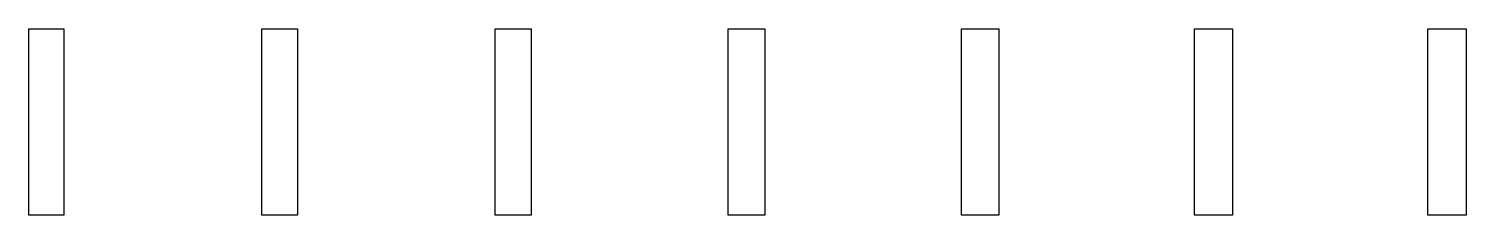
# Model space of a CAD drawing. Header units: millimetres. Extents: x 15 to 138, y -28 to -12.
import ezdxf

# ---------------------------------------------------------------- set-up
doc = ezdxf.new("R2010")
doc.units = ezdxf.units.MM
doc.layers.add('cut_inner', color=7, linetype='Continuous')

msp = doc.modelspace()

# ---------------------------------------------------------------- linework, layer by layer
at = {"layer": 'cut_inner'}
for points in [[(15, -12), (18, -12), (18, -28), (15, -28)], [(35, -12), (38.05, -12), (38.05, -28), (35, -28)], [(55, -12), (58.1, -12), (58.1, -28), (55, -28)], [(75, -12), (78.15, -12), (78.15, -28), (75, -28)], [(95, -12), (98.2, -12), (98.2, -28), (95, -28)], [(115, -12), (118.25, -12), (118.25, -28), (115, -28)], [(135, -12), (138.3, -12), (138.3, -28), (135, -28)]]:
    msp.add_lwpolyline(points, close=True, dxfattribs=at)

doc.saveas('drawing.dxf')
